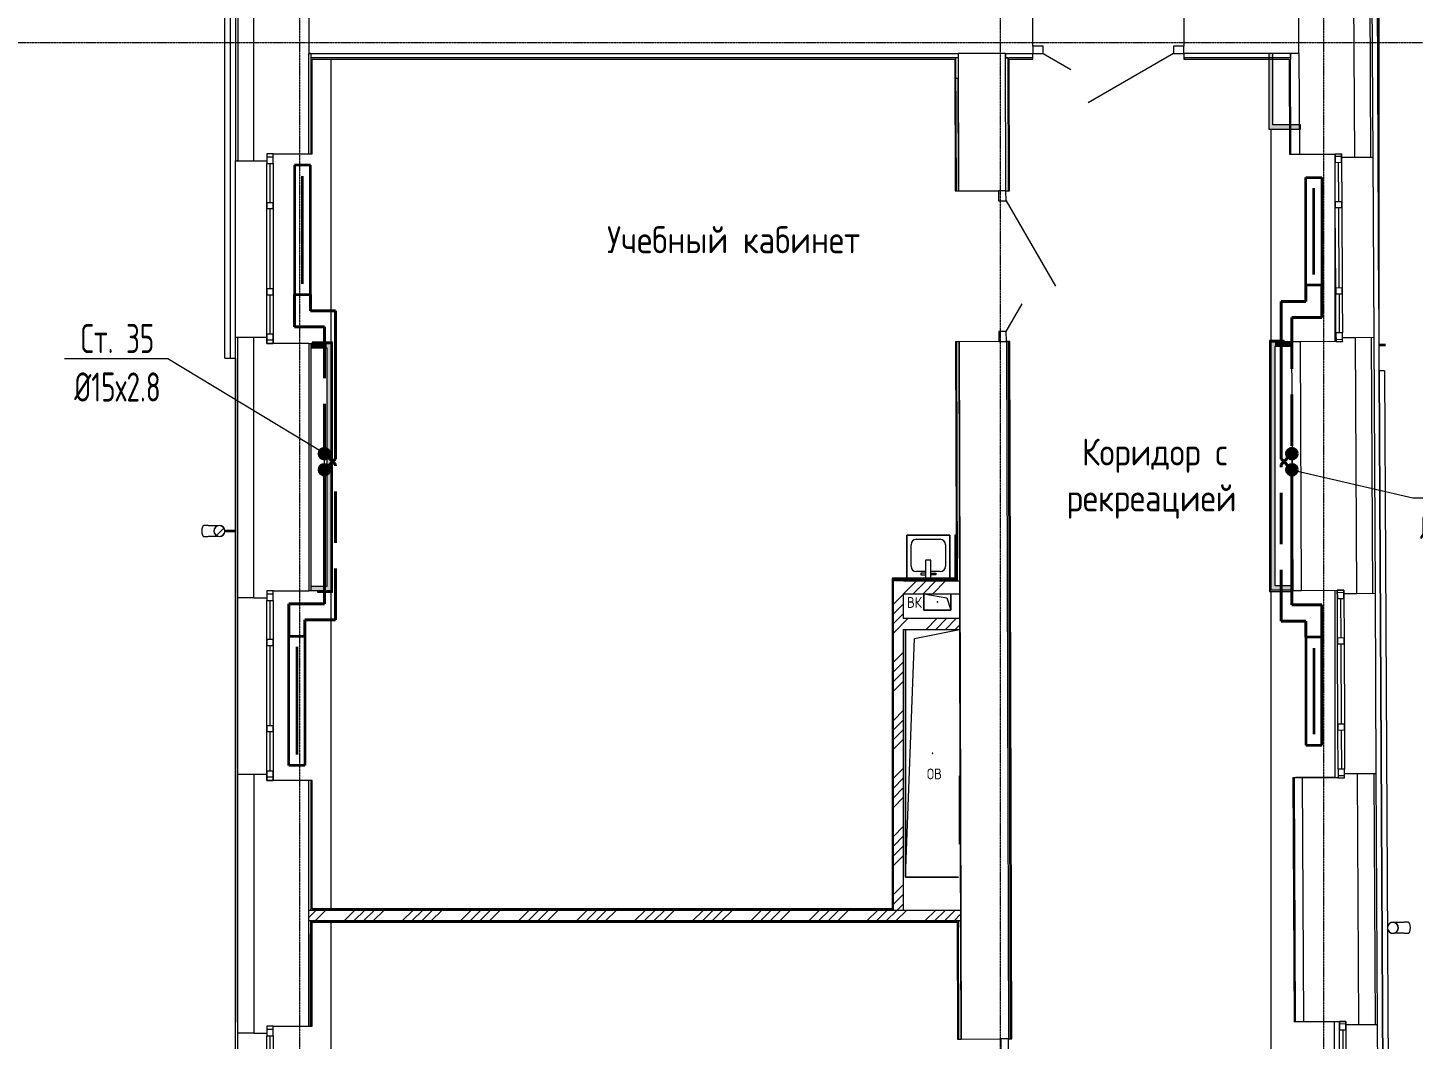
# Model space of a CAD drawing. Header units: millimetres. Extents: x -3929 to 624051, y 52832 to 514950.
# Drawn here: x 164791 to 177646, y 266165 to 275552 of the extents above; entities that cross this region are included whole.
import ezdxf
from ezdxf import colors
from ezdxf.entities.mleader import LeaderData, LeaderLine
from ezdxf.math import Vec2, Vec3

# ---------------------------------------------------------------- set-up
doc = ezdxf.new("R2010")
doc.units = ezdxf.units.MM
for name, pattern in [('ADSK_Линия сетки', [25, 20, -2.5, 0, -2.5]), ('ADSK_Штриховая_ш2 п1', [3, 2, -1]), ('Hidden', [7.14375, 4.7625, -2.38125])]:
    doc.linetypes.add(name, pattern=pattern)
for name, color, linetype, lineweight in [('_ Окна', 7, 'Continuous', 9), ('Аннотация', 7, 'Continuous', 18), ('Двери', 7, 'Continuous', 9), ('Марки помещений', 7, 'Continuous', 20), ('Обобщенные модели', 7, 'Continuous', 18), ('ОВ-О-Оборудование', 32, 'Continuous', 35), ('ОВ-ТЕКСТ', 7, 'Continuous', 25), ('Ограждение', 7, 'Continuous', 9), ('Окна', 7, 'Continuous', 9), ('Оси', 253, 'Continuous', 9), ('Перекрытие', 7, 'Continuous', 18), ('Сантехника', 7, 'Continuous', 18), ('Стены внутренние', 7, 'Continuous', 18), ('Стены наружные', 7, 'Continuous', 18), ('Стены несущие', 7, 'Continuous', 30), ('Стены отделка', 7, 'Continuous', 30), ('Стены штриховка', 7, 'Continuous', 9)]:
    doc.layers.add(name, color=color, linetype=linetype, lineweight=lineweight)
doc.layers.add('стояки', color=7, linetype='Continuous')
doc.layers.add('т11.1', color=1, linetype='Continuous', true_color=0xff0000)
doc.layers.add('т21.1', color=5, linetype='Continuous', true_color=0x0000ff)
doc.styles.add('GOST Common_2', font='GOST_Common.ttf', dxfattribs={"width": 0.9, "height": 250})
doc.styles.add('GOST Common_5', font='GOST_Common.ttf', dxfattribs={"width": 0.9, "height": 200})
doc.styles.add('СТИЛЬ', font='simplex.shx', dxfattribs={"width": 0.65})

# ---------------------------------------------------------------- blocks, each defined once
blk = doc.blocks.new('*U2874')
at = {"layer": 'ОВ-О-Оборудование', "color": 32, "ltscale": 0.1, "true_color": 0xcd6928}
for p, q in [((500, 75), (-500, 75)), ((-500, 75), (-500, -75)), ((-400, 0), (400, 0)), ((500, -75), (500, 75)), ((-500, -75), (500, -75))]:
    blk.add_line(p, q, dxfattribs=at)
blk = doc.blocks.new('*U2938')
at = {"layer": 'ОВ-О-Оборудование', "color": 32, "ltscale": 0.1, "true_color": 0xcd6928}
for p, q in [((600, 75), (-600, 75)), ((-600, 75), (-600, -75)), ((-500, 0), (500, 0)), ((600, -75), (600, 75)), ((-600, -75), (600, -75))]:
    blk.add_line(p, q, dxfattribs=at)
blk = doc.blocks.new('2 этаж')
at = {"layer": 'Стены внутренние', "lineweight": 0}
for points in [[(367043, -135566), (367083, -135566), (367083, -134904), (367043, -134904), (367043, -135094)], [(367043, -135606), (367337, -135606), (367337, -135566), (367043, -135566)], [(358158, -137634), (358304, -137634), (358304, -137594), (358158, -137594)], [(358344, -139849), (358344, -137594), (358304, -137594), (358304, -139849)], [(367103, -139844), (367103, -137579), (367063, -137579), (367063, -139844)], [(367263, -137619), (367263, -137579), (367103, -137579), (367103, -137619)], [(358344, -139889), (358344, -139849), (358158, -139849), (358158, -139889)], [(367063, -139884), (367263, -139884), (367263, -139844), (367063, -139844)]]:
    blk.add_hatch(color=253, dxfattribs=at).paths.add_polyline_path(points)
at = {"color": 253, "linetype": 'Continuous', "lineweight": 0}
for p, q in [((363656, -139917), (363776, -139797)), ((363746, -139917), (363866, -139797)), ((363836, -139917), (363956, -139797)), ((363926, -139917), (364046, -139797)), ((363561, -140013), (363655, -139919)), ((363561, -140103), (363655, -140009)), ((363561, -140193), (363655, -140099)), ((363561, -140282), (363696, -140147)), ((363865, -140247), (363965, -140147)), ((363955, -140247), (364055, -140147)), ((364045, -140247), (364145, -140147)), ((364135, -140247), (364178, -140204)), ((363561, -140552), (363655, -140458)), ((363561, -140642), (363655, -140548)), ((363561, -140731), (363655, -140637)), ((363561, -140821), (363655, -140727)), ((363561, -141091), (363655, -140997)), ((363561, -141180), (363655, -141086)), ((363561, -141270), (363655, -141176)), ((363561, -141360), (363655, -141266)), ((363561, -141629), (363655, -141535)), ((363561, -141719), (363655, -141625)), ((363561, -141809), (363655, -141715)), ((363561, -141899), (363655, -141805)), ((363561, -142168), (363655, -142074)), ((363561, -142258), (363655, -142164)), ((363561, -142348), (363655, -142254)), ((363561, -142438), (363655, -142344)), ((363561, -142707), (363655, -142613)), ((363561, -142797), (363655, -142703)), ((363595, -142852), (363655, -142793)), ((358138, -142922), (358207, -142852)), ((358197, -142952), (358297, -142852)), ((358466, -142952), (358566, -142852)), ((358556, -142952), (358656, -142852)), ((358646, -142952), (358746, -142852)), ((358736, -142952), (358836, -142852)), ((359005, -142952), (359105, -142852)), ((359095, -142952), (359195, -142852)), ((359185, -142952), (359285, -142852)), ((359274, -142952), (359374, -142852)), ((359544, -142952), (359644, -142852)), ((359634, -142952), (359734, -142852)), ((359723, -142952), (359823, -142852)), ((359813, -142952), (359913, -142852)), ((360083, -142952), (360183, -142852)), ((360172, -142952), (360272, -142852)), ((360262, -142952), (360362, -142852)), ((360352, -142952), (360452, -142852)), ((360621, -142952), (360721, -142852)), ((360711, -142952), (360811, -142852)), ((360801, -142952), (360901, -142852)), ((360891, -142952), (360991, -142852)), ((361160, -142952), (361260, -142852)), ((361250, -142952), (361350, -142852)), ((361340, -142952), (361440, -142852)), ((361430, -142952), (361530, -142852)), ((361699, -142952), (361799, -142852)), ((361789, -142952), (361889, -142852)), ((361879, -142952), (361979, -142852)), ((361968, -142952), (362068, -142852)), ((362238, -142952), (362338, -142852)), ((362328, -142952), (362428, -142852)), ((362417, -142952), (362517, -142852)), ((362507, -142952), (362607, -142852)), ((362777, -142952), (362877, -142852)), ((362867, -142952), (362967, -142852)), ((362956, -142952), (363056, -142852)), ((363046, -142952), (363146, -142852)), ((363316, -142952), (363416, -142852)), ((363405, -142952), (363505, -142852)), ((363495, -142952), (363595, -142852)), ((363585, -142952), (363685, -142852)), ((363854, -142952), (363954, -142852)), ((363944, -142952), (364044, -142852)), ((364034, -142952), (364134, -142852)), ((364124, -142952), (364185, -142891))]:
    blk.add_line(p, q, dxfattribs=at)
at = {"layer": '_ Окна', "color": 253, "lineweight": 0}
for p, q in [((357808, -135834), (357748, -135834)), ((357748, -135834), (357748, -135924)), ((357808, -135864), (357748, -135864)), ((357808, -135924), (357808, -135834)), ((367659, -135836), (367719, -135835)), ((367659, -135916), (367659, -135836)), ((367659, -135856), (367719, -135855)), ((367719, -135835), (367719, -135915)), ((357748, -135924), (357808, -135924)), ((357778, -136284), (357778, -135924)), ((367719, -135915), (367659, -135916)), ((367689, -135915), (367691, -136275)), ((357748, -136284), (357808, -136284)), ((357748, -136344), (357748, -136284)), ((357808, -136344), (357748, -136344)), ((357778, -137084), (357778, -136344)), ((357808, -136284), (357808, -136344)), ((367661, -136276), (367721, -136275)), ((367661, -136336), (367661, -136276)), ((367721, -136335), (367661, -136336)), ((367691, -136335), (367695, -137075)), ((367721, -136275), (367721, -136335)), ((357748, -137084), (357808, -137084)), ((357748, -137144), (357748, -137084)), ((357808, -137144), (357748, -137144)), ((357778, -137504), (357778, -137144)), ((357808, -137084), (357808, -137144)), ((367665, -137076), (367725, -137075)), ((367666, -137136), (367665, -137076)), ((367726, -137135), (367666, -137136)), ((367696, -137135), (367697, -137495)), ((367725, -137075), (367726, -137135)), ((357748, -137504), (357808, -137504)), ((357748, -137594), (357748, -137504)), ((357808, -137504), (357808, -137594)), ((367727, -137495), (367667, -137496)), ((367667, -137496), (367668, -137576)), ((367728, -137575), (367727, -137495)), ((357808, -137564), (357748, -137564)), ((357808, -137594), (357748, -137594)), ((367668, -137556), (367728, -137555)), ((367668, -137576), (367728, -137575)), ((357808, -139889), (357748, -139889)), ((357748, -139889), (357748, -139979)), ((357808, -139919), (357748, -139919)), ((357748, -139979), (357808, -139979)), ((357778, -140339), (357778, -139979)), ((357808, -139979), (357808, -139889)), ((367679, -139884), (367739, -139883)), ((367680, -139964), (367679, -139884)), ((367680, -139904), (367740, -139903)), ((367740, -139963), (367680, -139964)), ((367710, -139963), (367712, -140323)), ((367739, -139883), (367740, -139963)), ((357748, -140339), (357808, -140339)), ((357748, -140399), (357748, -140339)), ((357808, -140339), (357808, -140399)), ((367682, -140324), (367742, -140323)), ((367682, -140384), (367682, -140324)), ((367742, -140323), (367742, -140383)), ((357808, -140399), (357748, -140399)), ((357778, -141139), (357778, -140399)), ((367742, -140383), (367682, -140384)), ((367712, -140383), (367716, -141123)), ((357748, -141139), (357808, -141139)), ((357748, -141199), (357748, -141139)), ((357808, -141139), (357808, -141199)), ((367686, -141124), (367746, -141123)), ((367686, -141184), (367686, -141124)), ((367746, -141123), (367746, -141183)), ((357808, -141199), (357748, -141199)), ((357778, -141559), (357778, -141199)), ((367746, -141183), (367686, -141184)), ((367716, -141183), (367718, -141543)), ((357748, -141559), (357808, -141559)), ((357748, -141649), (357748, -141559)), ((357808, -141619), (357748, -141619)), ((357808, -141649), (357748, -141649)), ((357808, -141559), (357808, -141649)), ((367748, -141543), (367688, -141544)), ((367688, -141544), (367688, -141624)), ((367688, -141604), (367748, -141603)), ((367688, -141624), (367748, -141623)), ((367748, -141623), (367748, -141543)), ((357808, -143930), (357748, -143930)), ((357748, -143930), (357748, -144020)), ((357808, -143960), (357748, -143960)), ((357808, -144020), (357808, -143930)), ((367700, -143886), (367760, -143885)), ((367700, -143966), (367700, -143886)), ((367700, -143906), (367760, -143905)), ((367760, -143965), (367700, -143966)), ((367730, -143965), (367732, -144325)), ((367760, -143885), (367760, -143965)), ((357748, -144020), (357808, -144020)), ((357778, -144380), (357778, -144020))]:
    blk.add_line(p, q, dxfattribs=at)
at = {"layer": 'Двери', "color": 253, "lineweight": 0}
for p, q in [((364950, -134834), (364855, -134834)), ((364855, -134834), (364855, -134904)), ((364950, -134904), (364950, -134834)), ((366255, -134834), (366160, -134834)), ((366160, -134834), (366160, -134904)), ((366255, -134904), (366255, -134834)), ((364855, -134904), (364950, -134904)), ((364950, -134904), (365206, -135051)), ((366160, -134904), (365368, -135361)), ((366160, -134904), (366255, -134904)), ((364605, -136176), (364535, -136176)), ((364535, -136176), (364536, -136271)), ((364606, -136271), (364605, -136176)), ((364536, -136271), (364606, -136271)), ((364606, -136271), (365066, -137062)), ((364609, -137481), (364756, -137225)), ((364609, -137481), (364539, -137481)), ((364539, -137481), (364540, -137576)), ((364610, -137576), (364609, -137481)), ((364540, -137576), (364610, -137576)), ((364629, -144048), (364559, -144048)), ((364559, -144048), (364559, -144143)), ((364629, -144143), (364629, -144048))]:
    blk.add_line(p, q, dxfattribs=at)
at = {"layer": 'Обобщенные модели', "color": 253, "lineweight": 0}
for p, q in [((357204, -139284), (357161, -139284)), ((357204, -139284), (357210, -139284)), ((357210, -139284), (357215, -139284)), ((357215, -139284), (357221, -139284)), ((357221, -139284), (357226, -139284)), ((357226, -139284), (357231, -139284)), ((357231, -139284), (357237, -139284)), ((357237, -139284), (357242, -139284)), ((357242, -139284), (357246, -139284)), ((357246, -139284), (357251, -139284)), ((357251, -139284), (357256, -139284)), ((357256, -139284), (357260, -139284)), ((357260, -139284), (357265, -139284)), ((357265, -139284), (357269, -139284)), ((357269, -139284), (357273, -139284)), ((357273, -139284), (357276, -139284)), ((357276, -139284), (357280, -139284)), ((357280, -139284), (357283, -139284)), ((357283, -139284), (357286, -139284)), ((357286, -139284), (357289, -139284)), ((357289, -139284), (357292, -139284)), ((357292, -139284), (357295, -139284)), ((357458, -139329), (357358, -139329)), ((357358, -139339), (357458, -139339)), ((357161, -139384), (357204, -139384)), ((357206, -139384), (357204, -139384)), ((357212, -139384), (357206, -139384)), ((357217, -139384), (357212, -139384)), ((357223, -139384), (357217, -139384)), ((357228, -139384), (357223, -139384)), ((357234, -139384), (357228, -139384)), ((357239, -139384), (357234, -139384)), ((357244, -139384), (357239, -139384)), ((357248, -139384), (357244, -139384)), ((357253, -139384), (357248, -139384)), ((357258, -139384), (357253, -139384)), ((357262, -139384), (357258, -139384)), ((357266, -139384), (357262, -139384)), ((357270, -139384), (357266, -139384)), ((357274, -139384), (357270, -139384)), ((357278, -139384), (357274, -139384)), ((357281, -139384), (357278, -139384)), ((357285, -139384), (357281, -139384)), ((357288, -139384), (357285, -139384)), ((357291, -139384), (357288, -139384)), ((357293, -139384), (357291, -139384)), ((357295, -139384), (357293, -139384)), ((363845, -140067), (363845, -139917)), ((363845, -139917), (364058, -139955)), ((363845, -139917), (363845, -140067)), ((364058, -139955), (364095, -140067)), ((364095, -139917), (364095, -140067)), ((364095, -140067), (364095, -139917)), ((364095, -140067), (363845, -140067)), ((363845, -140067), (364095, -140067)), ((363675, -142547), (363675, -140247)), ((363675, -140247), (363675, -142547)), ((363675, -142547), (363758, -140331)), ((363758, -140331), (364158, -140251)), ((364175, -141607), (364175, -142240)), ((364175, -142240), (364175, -141607)), ((364164, -142547), (363675, -142547)), ((363675, -142547), (364164, -142547)), ((368208, -142966), (368209, -142966)), ((368209, -142966), (368212, -142965)), ((368211, -143066), (368209, -143066)), ((368214, -143065), (368211, -143066)), ((368212, -142965), (368215, -142965)), ((368217, -143065), (368214, -143065)), ((368215, -142965), (368218, -142965)), ((368220, -143065), (368217, -143065)), ((368218, -142965), (368221, -142965)), ((368223, -143065), (368220, -143065)), ((368221, -142965), (368225, -142965)), ((368227, -143065), (368223, -143065)), ((368225, -142965), (368229, -142965)), ((368231, -143065), (368227, -143065)), ((368229, -142965), (368232, -142965)), ((368235, -143065), (368231, -143065)), ((368232, -142965), (368236, -142965)), ((368239, -143065), (368235, -143065)), ((368236, -142965), (368241, -142965)), ((368243, -143065), (368239, -143065)), ((368241, -142965), (368245, -142965)), ((368247, -143065), (368243, -143065)), ((368245, -142965), (368250, -142965)), ((368252, -143065), (368247, -143065)), ((368250, -142965), (368254, -142965)), ((368257, -143065), (368252, -143065)), ((368254, -142965), (368259, -142965)), ((368262, -143065), (368257, -143065)), ((368259, -142965), (368264, -142965)), ((368267, -143065), (368262, -143065)), ((368264, -142965), (368269, -142965)), ((368272, -143065), (368267, -143065)), ((368269, -142965), (368274, -142965)), ((368277, -143065), (368272, -143065)), ((368274, -142965), (368280, -142965)), ((368283, -143065), (368277, -143065)), ((368280, -142965), (368285, -142965)), ((368288, -143065), (368283, -143065)), ((368285, -142965), (368291, -142965)), ((368294, -143065), (368288, -143065)), ((368291, -142965), (368296, -142965)), ((368299, -143065), (368294, -143065)), ((368296, -142965), (368299, -142965)), ((368341, -142965), (368299, -142965)), ((368299, -143065), (368342, -143065))]:
    blk.add_line(p, q, dxfattribs=at)
at = {"layer": 'Обобщенные модели', "color": 253, "linetype": 'Continuous', "lineweight": 0}
blk.add_line((357282, -139376), (357350, -139308), dxfattribs=at)
at = {"layer": 'Обобщенные модели', "color": 253, "lineweight": 0}
for centre, radius, start, end in [((357308, -139334), 52, 0, 180), ((357308, -139334), 52, 180, 0), ((357308, -139334), 50, 0, 180), ((357308, -139334), 50, 180, 0), ((357308, -139334), 50, 154.2857, 156.6941), ((357308, -139334), 50, 126.2008, 130.583), ((357308, -139334), 50, 101.0036, 102.8571), ((357308, -139334), 50, 77.1429, 78.9964), ((357308, -139334), 50, 49.417, 53.7992), ((357308, -139334), 50, 23.3059, 25.7143), ((357308, -139334), 50, 203.3059, 205.7143), ((357308, -139334), 50, 229.417, 233.7992), ((357308, -139334), 50, 257.1429, 258.9964), ((357308, -139334), 50, 281.0036, 282.8571), ((357308, -139334), 50, 306.2008, 310.583), ((357308, -139334), 50, 334.2857, 336.6941), ((363970, -139992), 2.5, 90, 270), ((363970, -139992), 2.5, 105, 180), ((363970, -139992), 2.5, 210, 270), ((363970, -139992), 2.5, 270, 90), ((363970, -139992), 2.5, 330, 75), ((363925, -141397), 2.5, 0, 180), ((363925, -141397), 2.5, 180, 0), ((363925, -141397), 2.5, 60, 165), ((363925, -141397), 2.5, 195, 270), ((363925, -141397), 2.5, 300, 0), ((368195, -143016), 52, 0.2912, 170.3076), ((368195, -143016), 52, 190.2749, 0.2912), ((368195, -143016), 50, 0.2912, 180.2912), ((368195, -143016), 50, 180.2912, 0.2912)]:
    blk.add_arc(centre, radius, start, end, dxfattribs=at)
for centre, major_axis, start_param, end_param in [((357161, -139334), (0, -50), 3.141593, 4.712389), ((357161, -139334), (0, -50), 4.712389, 6.283185), ((368342, -143015), (-0.3, 50), 4.712389, 6.283185), ((368342, -143015), (-0.3, 50), 3.141593, 4.712389)]:
    blk.add_ellipse(centre, major_axis=major_axis, ratio=0.309017, start_param=start_param, end_param=end_param, dxfattribs=at)
at = {"layer": 'Ограждение', "color": 253, "lineweight": 0}
for p, q in [((368066, -137601), (368126, -137601)), ((368126, -137617), (368066, -137617))]:
    blk.add_line(p, q, dxfattribs=at)
at = {"layer": 'Окна', "color": 253, "lineweight": 0}
for p, q in [((357748, -135834), (357748, -135924)), ((357808, -135834), (357748, -135834)), ((357808, -135924), (357808, -135834)), ((367719, -135835), (367659, -135836)), ((367659, -135836), (367659, -135916)), ((367719, -135915), (367719, -135835)), ((357748, -136284), (357748, -135924)), ((357808, -135924), (357808, -136284)), ((367661, -136276), (367659, -135916)), ((367719, -135915), (367721, -136275)), ((357748, -136284), (357748, -136344)), ((357748, -137084), (357748, -136344)), ((357808, -136344), (357808, -136284)), ((357808, -136344), (357808, -137084)), ((367661, -136276), (367661, -136336)), ((367665, -137076), (367661, -136336)), ((367721, -136335), (367721, -136275)), ((367721, -136335), (367725, -137075)), ((357748, -137084), (357748, -137144)), ((357748, -137504), (357748, -137144)), ((357808, -137144), (357808, -137084)), ((357808, -137144), (357808, -137504)), ((367665, -137076), (367666, -137136)), ((367667, -137496), (367666, -137136)), ((367726, -137135), (367725, -137075)), ((367726, -137135), (367727, -137495)), ((357748, -137504), (357748, -137594)), ((357808, -137594), (357808, -137504)), ((367667, -137496), (367668, -137576)), ((367728, -137575), (367727, -137495)), ((357748, -137594), (357808, -137594)), ((367668, -137576), (367728, -137575)), ((357748, -139889), (357748, -139979)), ((357808, -139889), (357748, -139889)), ((357748, -140339), (357748, -139979)), ((357808, -139979), (357808, -139889)), ((357808, -139979), (357808, -140339)), ((367739, -139883), (367679, -139884)), ((367679, -139884), (367680, -139964)), ((367682, -140324), (367680, -139964)), ((367740, -139963), (367739, -139883)), ((367740, -139963), (367742, -140323)), ((357748, -140339), (357748, -140399)), ((357808, -140399), (357808, -140339)), ((367682, -140324), (367682, -140384)), ((367742, -140383), (367742, -140323)), ((357748, -141139), (357748, -140399)), ((357808, -140399), (357808, -141139)), ((367686, -141124), (367682, -140384)), ((367742, -140383), (367746, -141123)), ((357748, -141139), (357748, -141199)), ((357808, -141199), (357808, -141139)), ((367686, -141124), (367686, -141184)), ((367746, -141183), (367746, -141123)), ((357748, -141559), (357748, -141199)), ((357808, -141199), (357808, -141559)), ((367688, -141544), (367686, -141184)), ((367746, -141183), (367748, -141543)), ((357748, -141559), (357748, -141649)), ((357748, -141649), (357808, -141649)), ((357808, -141649), (357808, -141559)), ((367688, -141544), (367688, -141624)), ((367688, -141624), (367748, -141623)), ((367748, -141623), (367748, -141543)), ((357748, -143930), (357748, -144020)), ((357808, -143930), (357748, -143930)), ((357808, -144020), (357808, -143930)), ((367760, -143885), (367700, -143886)), ((367700, -143886), (367700, -143966)), ((367702, -144326), (367700, -143966)), ((367760, -143965), (367760, -143885)), ((367760, -143965), (367762, -144325)), ((357748, -144380), (357748, -144020)), ((357808, -144020), (357808, -144380))]:
    blk.add_line(p, q, dxfattribs=at)
at = {"layer": 'Оси', "color": 253, "linetype": 'ADSK_Линия сетки', "lineweight": 0}
for p, q in [((364555, -176377), (364555, -127124)), ((367555, -176377), (367555, -127124)), ((358055, -176377), (358055, -127237)), ((354441, -134802), (420560, -134802))]:
    blk.add_line(p, q, dxfattribs=at)
at = {"layer": 'Перекрытие', "color": 253, "lineweight": 0}
for p, q in [((358344, -137582), (358344, -134956)), ((367063, -135606), (367063, -137567)), ((367244, -135840), (367244, -135838)), ((367659, -135840), (367244, -135840)), ((367659, -137576), (367659, -135840)), ((358344, -142840), (358344, -139901)), ((367063, -139896), (367063, -145617)), ((367269, -139877), (367263, -139877)), ((367659, -141617), (367659, -139883)), ((367294, -141626), (367294, -141617)), ((367294, -141617), (367659, -141617)), ((358344, -145678), (358344, -142964)), ((367654, -143888), (367294, -143888)), ((367654, -145626), (367654, -143888))]:
    blk.add_line(p, q, dxfattribs=at)
at = {"layer": 'Сантехника', "color": 253, "lineweight": 0}
for p, q in [((363685, -139371), (363685, -139771)), ((364085, -139371), (363685, -139371)), ((363685, -139371), (364085, -139371)), ((363685, -139771), (363685, -139371)), ((363725, -139661), (363725, -139461)), ((363775, -139411), (363995, -139411)), ((364045, -139461), (364045, -139661)), ((364085, -139771), (364085, -139371)), ((364085, -139371), (364085, -139771)), ((363860, -139711), (363775, -139711)), ((363815, -139726), (363815, -139741)), ((363860, -139726), (363815, -139726)), ((363860, -139606), (363860, -139771)), ((363910, -139606), (363860, -139606)), ((363910, -139771), (363910, -139606)), ((363995, -139711), (363910, -139711)), ((363910, -139726), (363955, -139726)), ((363955, -139726), (363955, -139741)), ((363685, -139771), (364085, -139771)), ((364085, -139771), (363685, -139771)), ((363815, -139741), (363860, -139741)), ((363955, -139741), (363910, -139741))]:
    blk.add_line(p, q, dxfattribs=at)
for centre, start, end in [((363775, -139461), 90, 180), ((363995, -139461), 0, 90), ((363775, -139661), 180, 270), ((363995, -139661), 270, 0)]:
    blk.add_arc(centre, 50, start, end, dxfattribs=at)
at = {"layer": 'Стены наружные', "color": 253, "lineweight": 0}
for p, q in [((357358, -137729), (357358, -127731)), ((357408, -127781), (357408, -137729)), ((368066, -137274), (368018, -127852)), ((368018, -127852), (368066, -137274)), ((368066, -130818), (368066, -137846)), ((368009, -135864), (368018, -137539)), ((357458, -137539), (357458, -135899)), ((357358, -137729), (357458, -137729)), ((368119, -137846), (368066, -137846)), ((368134, -150565), (368069, -137846)), ((368069, -137846), (368134, -150565)), ((368119, -137846), (368184, -150565)), ((357457, -140536), (357457, -139881)), ((357458, -139881), (357457, -139881)), ((357478, -141594), (357478, -139954)), ((368030, -139912), (368038, -141587)), ((357458, -140536), (357457, -140536)), ((357457, -141536), (357457, -140881)), ((357458, -140881), (357457, -140881)), ((357458, -141536), (357457, -141536)), ((357457, -144980), (357457, -143891)), ((357458, -143891), (357457, -143891)), ((368050, -143914), (368058, -145589)), ((357478, -144980), (357478, -143995))]:
    blk.add_line(p, q, dxfattribs=at)
at = {"layer": 'Стены несущие', "color": 253, "lineweight": 0}
for p, q in [((357628, -135899), (357628, -128003)), ((367799, -128071), (367839, -135865)), ((364855, -134834), (364855, -134524)), ((366255, -134524), (366255, -134834)), ((358138, -134904), (364162, -134904)), ((358138, -135834), (358138, -134904)), ((364162, -134904), (364165, -136177)), ((364602, -134904), (364855, -134904)), ((364605, -136176), (364602, -134904)), ((367324, -134904), (366255, -134904)), ((367324, -134904), (367329, -135837)), ((364166, -136152), (364162, -135134)), ((357808, -135834), (358138, -135834)), ((367329, -135837), (367659, -135836)), ((367719, -135865), (367839, -135865)), ((357628, -135899), (357748, -135899)), ((364165, -136177), (364535, -136176)), ((357748, -137539), (357628, -137539)), ((357628, -139954), (357628, -137539)), ((367848, -137540), (367728, -137540)), ((367860, -139913), (367848, -137540)), ((358138, -137594), (357808, -137594)), ((358138, -137594), (358138, -139889)), ((364540, -137576), (364170, -137577)), ((364182, -141607), (364170, -137577)), ((364170, -137577), (364189, -144049)), ((364610, -137576), (364629, -144048)), ((367668, -137576), (367338, -137577)), ((367349, -139885), (367338, -137577)), ((367728, -137575), (367728, -137577)), ((363555, -139781), (363555, -142852)), ((363655, -139797), (363561, -139797)), ((357628, -139954), (357748, -139954)), ((357808, -139889), (358138, -139889)), ((363655, -140147), (363655, -139917)), ((367349, -139885), (367679, -139884)), ((367740, -139913), (367860, -139913)), ((364177, -140147), (363655, -140147)), ((363655, -142852), (363655, -140247)), ((363655, -140247), (364178, -140247)), ((357628, -141594), (357628, -143995)), ((357748, -141594), (357628, -141594)), ((358138, -141649), (357808, -141649)), ((358138, -143930), (358138, -141649)), ((367688, -141624), (367358, -141625)), ((367370, -143887), (367358, -141625)), ((367868, -141588), (367748, -141588)), ((367880, -143915), (367868, -141588)), ((364189, -144049), (364183, -142240)), ((363555, -142852), (363655, -142852)), ((358138, -143072), (358138, -143930)), ((357808, -143930), (358138, -143930)), ((367370, -143887), (367700, -143886)), ((367760, -143915), (367880, -143915)), ((357628, -143995), (357748, -143995)), ((364189, -144049), (364559, -144048))]:
    blk.add_line(p, q, dxfattribs=at)
at = {"layer": 'Стены отделка', "color": 253, "lineweight": 0}
for p, q in [((357458, -127831), (357458, -135899)), ((367969, -127902), (368009, -135864)), ((358158, -134904), (358138, -134904)), ((358158, -134904), (358158, -134956)), ((364165, -134944), (358158, -134944)), ((358170, -134956), (364130, -134956)), ((358170, -135834), (358170, -134956)), ((364130, -134956), (364134, -136177)), ((364146, -136177), (364142, -134944)), ((364165, -134944), (364165, -134904)), ((364602, -134904), (364602, -134944)), ((364602, -134944), (364632, -134944)), ((364622, -134944), (364602, -134944)), ((364622, -134944), (364625, -136176)), ((364637, -136176), (364634, -134956)), ((364634, -134956), (364855, -134956)), ((364855, -134956), (364855, -134904)), ((366255, -134904), (366255, -134956)), ((366262, -134944), (366255, -134944)), ((366255, -134956), (367232, -134956)), ((367043, -134904), (367043, -135606)), ((367083, -135566), (367083, -134904)), ((367232, -134956), (367237, -135838)), ((367244, -134904), (367244, -134954)), ((367324, -134904), (367244, -134904)), ((367244, -134944), (367244, -134904)), ((367244, -134944), (367244, -134944)), ((364162, -135134), (364142, -135134)), ((367043, -135606), (367337, -135606)), ((367337, -135566), (367083, -135566)), ((367337, -135606), (367337, -135566)), ((358138, -135834), (358170, -135834)), ((367237, -135838), (367329, -135837)), ((367839, -135865), (368009, -135864)), ((357458, -135899), (357628, -135899)), ((357478, -135899), (357478, -135893)), ((364134, -136177), (364165, -136177)), ((364166, -136177), (364166, -136152)), ((364605, -136176), (364637, -136176)), ((357628, -137539), (357458, -137539)), ((357458, -144980), (357458, -137539)), ((368018, -137539), (367848, -137540)), ((367998, -137541), (367998, -137539)), ((368018, -137539), (368030, -139912)), ((358138, -137594), (358344, -137594)), ((358158, -137594), (358158, -139849)), ((358158, -137634), (358304, -137634)), ((358354, -137582), (358170, -137582)), ((358170, -137582), (358170, -137594)), ((358304, -137634), (358304, -139849)), ((358344, -139889), (358344, -137594)), ((358356, -139899), (358356, -137584)), ((364170, -137577), (364138, -137577)), ((364138, -137577), (364143, -139373)), ((364156, -139797), (364150, -137577)), ((364642, -137576), (364610, -137576)), ((364649, -144048), (364630, -137576)), ((364661, -144048), (364642, -137576)), ((367188, -137567), (367051, -137567)), ((367051, -137569), (367051, -139894)), ((367063, -137579), (367063, -139884)), ((367063, -137579), (367263, -137579)), ((367103, -137619), (367263, -137619)), ((367103, -139844), (367103, -137619)), ((367188, -137578), (367188, -137567)), ((367338, -137577), (367188, -137578)), ((367269, -139885), (367258, -137578)), ((367263, -137619), (367263, -137579)), ((357457, -137729), (357457, -143891)), ((357478, -139954), (357478, -137729)), ((364155, -139372), (364130, -139373)), ((364130, -139373), (364131, -139772)), ((364156, -139797), (364155, -139372)), ((358304, -139849), (358158, -139849)), ((358158, -139849), (358158, -139889)), ((363549, -139772), (363549, -142840)), ((364131, -139772), (363549, -139772)), ((363561, -142852), (363561, -139797)), ((363655, -139797), (364176, -139797)), ((367263, -139844), (367103, -139844)), ((367263, -139884), (367263, -139844)), ((357628, -139954), (357478, -139954)), ((358344, -139889), (358138, -139889)), ((358218, -139889), (358218, -139901)), ((358218, -139901), (358354, -139901)), ((363655, -139917), (364177, -139917)), ((367053, -139896), (367258, -139896)), ((367269, -139884), (367063, -139884)), ((367257, -139886), (367349, -139885)), ((367258, -139896), (367257, -139886)), ((367269, -139886), (367269, -139884)), ((367860, -139913), (368030, -139912)), ((368010, -139912), (368010, -139911)), ((364158, -140251), (364158, -140247)), ((357478, -143995), (357478, -141594)), ((357628, -141594), (357478, -141594)), ((358170, -141649), (358138, -141649)), ((358170, -142840), (358170, -141649)), ((367358, -141625), (367266, -141626)), ((367266, -141626), (367278, -143888)), ((368038, -141587), (367868, -141588)), ((368038, -141587), (368050, -143914)), ((358138, -142852), (364185, -142852)), ((358158, -142852), (358158, -142842)), ((363549, -142840), (358170, -142840)), ((364186, -142952), (358138, -142952)), ((358158, -142952), (358158, -143072)), ((358158, -143072), (358158, -142952)), ((358169, -142964), (364154, -142964)), ((358170, -143930), (358170, -142964)), ((364154, -142964), (364157, -144049)), ((364166, -142952), (364166, -143014)), ((358138, -143930), (358170, -143930)), ((367278, -143888), (367370, -143887)), ((367880, -143915), (368050, -143914)), ((357628, -143995), (357478, -143995)), ((364157, -144049), (364189, -144049)), ((364629, -144048), (364661, -144048))]:
    blk.add_line(p, q, dxfattribs=at)
at = {"layer": 'Стены штриховка', "color": 253, "lineweight": 0}
for p, q in [((357478, -127832), (357478, -135893)), ((367949, -127922), (367989, -135864)), ((358138, -134524), (358138, -134904)), ((367324, -134904), (367322, -134524)), ((358158, -134956), (358158, -135834)), ((358168, -134954), (364132, -134954)), ((358168, -135834), (358168, -134954)), ((364132, -134954), (364136, -136177)), ((364602, -134904), (364162, -134904)), ((364855, -134944), (364632, -134944)), ((364635, -136176), (364632, -134954)), ((364632, -134954), (364855, -134954)), ((366255, -134954), (367234, -134954)), ((367244, -134944), (366262, -134944)), ((367234, -134954), (367239, -135838)), ((367249, -135838), (367244, -134954)), ((357478, -137729), (357478, -137539)), ((368010, -139911), (367998, -137541)), ((358170, -137584), (358356, -137584)), ((358354, -137582), (358354, -139901)), ((358356, -137582), (358354, -137582)), ((358356, -137584), (358356, -137582)), ((364140, -137577), (364145, -139373)), ((364659, -144048), (364640, -137576)), ((367051, -137567), (367051, -137569)), ((367051, -137569), (367188, -137569)), ((367053, -137567), (367053, -139896)), ((364140, -139781), (364139, -139373)), ((364146, -139787), (364145, -139373)), ((364140, -139781), (363549, -139781)), ((363551, -139781), (363551, -142842)), ((364146, -139787), (363555, -139787)), ((358356, -139899), (358218, -139899)), ((358354, -139901), (358356, -139901)), ((358356, -139901), (358356, -139899)), ((367051, -139894), (367258, -139894)), ((367051, -139894), (367051, -139896)), ((367051, -139896), (367053, -139896)), ((358158, -141649), (358158, -142842)), ((358168, -142842), (358168, -141649)), ((367268, -141626), (367280, -143888)), ((367278, -141626), (367290, -143888)), ((368018, -141587), (368030, -143914)), ((363551, -142842), (358168, -142842)), ((358158, -143930), (358158, -143072)), ((358167, -142962), (364156, -142962)), ((358168, -143930), (358168, -142962)), ((364156, -142962), (364159, -144049)), ((364169, -144049), (364166, -143014))]:
    blk.add_line(p, q, dxfattribs=at)
at = {"layer": 'Аннотация', "color": 253, "lineweight": 0, "style": 'GOST Common_5', "width": 0.9}
for s, p in [('ВК', (363687, -140047)), ('ОВ', (363872, -141638))]:
    blk.add_text(s, height=100, dxfattribs=at).set_placement(p)
at = {"layer": 'Марки помещений', "color": 253, "lineweight": 0, "style": 'GOST Common_2', "width": 0.9}
for s, p in [('Учебный кабинет', (360905, -136756)), ('Коридор с', (365310, -138726)), ('рекреацией', (365169, -139152))]:
    blk.add_text(s, height=250, dxfattribs=at).set_placement(p)

msp = doc.modelspace()

# ---------------------------------------------------------------- hatches: boundary and pattern name
at = {"layer": 'т11.1', "lineweight": 40}
h = msp.add_hatch(color=256, dxfattribs=at)
h.dxf.hatch_style = 1
h.paths.add_polyline_path([(167594.017, 271449.468, 1), (167494.017, 271449.468, 1)])
h = msp.add_hatch(color=256, dxfattribs=at)
h.dxf.hatch_style = 1
h.paths.add_polyline_path([(176569.694, 271449.468, 1), (176469.694, 271449.468, 1)])
at = {"layer": 'т21.1', "linetype": 'ADSK_Штриховая_ш2 п1', "lineweight": 40, "ltscale": 50}
h = msp.add_hatch(color=256, dxfattribs=at)
h.dxf.hatch_style = 1
h.paths.add_polyline_path([(167594.017, 271599.468, 1), (167494.017, 271599.468, 1)])
h = msp.add_hatch(color=256, dxfattribs=at)
h.dxf.hatch_style = 1
h.paths.add_polyline_path([(176569.694, 271599.468, 1), (176469.694, 271599.468, 1)])

# ---------------------------------------------------------------- linework, layer by layer
at = {"layer": 'т11.1', "lineweight": 40}
for p, q in [((167415.358, 273075.504), (167415.358, 272925.504)), ((176648.354, 273162.463), (176648.354, 273012.463)), ((167415.358, 272925.504), (167645.015, 272925.504)), ((167645.015, 272925.504), (167645.015, 271550.465)), ((176648.354, 273012.463), (176418.697, 273012.463)), ((176418.697, 273012.463), (176418.697, 271550.465)), ((167544.017, 271449.468), (167645.015, 271550.465)), ((176519.694, 271449.468), (176418.697, 271550.465)), ((167545.006, 270206.919), (167544.017, 271449.468)), ((176518.697, 270195.553), (176519.694, 271449.468)), ((167213.211, 269906.919), (167213.211, 270206.919)), ((167213.211, 270206.919), (167545.006, 270206.919)), ((176798.354, 270195.553), (176518.697, 270195.553)), ((176798.354, 269895.553), (176798.354, 270195.553))]:
    msp.add_line(p, q, dxfattribs=at)
for centre in [(167544.017, 271449.468), (176519.694, 271449.468)]:
    msp.add_circle(centre, 50, dxfattribs=at)
at = {"layer": 'т21.1', "linetype": 'Hidden', "lineweight": 40, "ltscale": 100}
for p, q in [((167265.358, 273075.504), (167265.358, 272775.504)), ((176798.354, 273162.463), (176798.354, 272862.463)), ((176798.354, 272862.463), (176518.697, 272862.463)), ((176518.697, 272862.463), (176519.694, 271599.468)), ((167265.358, 272775.504), (167545.015, 272775.504)), ((167545.015, 272775.504), (167544.017, 271599.468)), ((167544.017, 271599.468), (167645.015, 271498.47)), ((167645.015, 270056.919), (167645.015, 271498.47)), ((176519.694, 271599.468), (176418.697, 271498.47)), ((176418.697, 270045.553), (176418.697, 271498.47)), ((167363.211, 269906.919), (167363.211, 270056.919)), ((167363.211, 270056.919), (167645.015, 270056.919)), ((176648.354, 270045.553), (176418.697, 270045.553)), ((176648.354, 269895.553), (176648.354, 270045.553))]:
    msp.add_line(p, q, dxfattribs=at)
at = {"layer": 'т21.1', "lineweight": 40, "ltscale": 50}
for centre in [(167544.017, 271599.468), (176519.694, 271599.468)]:
    msp.add_circle(centre, 50, dxfattribs=at)

# ---------------------------------------------------------------- block references
at = {"layer": 'ОВ-О-Оборудование', "ltscale": 10}
for name, p, rotation in [('*U2938', (167340.358, 273675.504), 90.00000000000001), ('*U2874', (176723.354, 269395.553), 270)]:
    msp.add_blockref(name, p, dxfattribs=dict(at, rotation=rotation))
at = {"layer": 'ОВ-О-Оборудование', "ltscale": 10, "xscale": -1}
for name, p, rotation in [('*U2874', (176723.354, 273662.463), 270), ('*U2938', (167288.211, 269306.919), 90)]:
    msp.add_blockref(name, p, dxfattribs=dict(at, rotation=rotation))
at = {"layer": 'стояки', "color": 5, "lineweight": 40}
msp.add_blockref('2 этаж', (-190738.98, 410215.433), dxfattribs=at)

# ---------------------------------------------------------------- leaders
at = {"layer": 'ОВ-ТЕКСТ', "color": 7}
ml = msp.add_multileader_mtext('Standard', dxfattribs=at)
ml.set_content('\\A1;Ст. 35^J%%C15х2.8 ', color=7, style='СТИЛЬ')
ml.set_leader_properties(color=7, lineweight=18)
ml.build(insert=Vec2(0, 0))
ml.multileader.update_dxf_attribs({"text_left_attachment_type": 6, "text_right_attachment_type": 6, "dogleg_length": 0.36, "arrow_head_size": 0.126})
ctx = ml.context
ctx.base_point, ctx.char_height, ctx.arrow_head_size, ctx.landing_gap_size, ctx.plane_origin = Vec3(165155.613, 272478.968), 270, 0.126, 0.063, Vec3(171568.457, 267646.682)
ctx.left_attachment, ctx.right_attachment, ctx.text_align_type = 6, 6, 1
notes = []
notes.append((ctx, [(1, (1, 1, 0), (166091.991, 272478.968), (-1, 0), 0.252, [(0, [(167544.017, 271449.468), (167544.017, 271599.468)], 0, [])])]))
ctx.mtext.insert, ctx.mtext.width, ctx.mtext.alignment, ctx.mtext.flow_direction = Vec3(165623.676, 272802.968), 1404.14984, 2, 5
ml = msp.add_multileader_mtext('Standard', dxfattribs=at)
ml.set_content('\\A1;Ст. 3^J%%C15х2.8 ', color=7, style='СТИЛЬ')
ml.set_leader_properties(color=7, lineweight=18)
ml.build(insert=Vec2(0, 0))
ml.multileader.update_dxf_attribs({"text_left_attachment_type": 6, "text_right_attachment_type": 6, "dogleg_length": 0.36, "arrow_head_size": 0.126})
ctx = ml.context
ctx.base_point, ctx.char_height, ctx.arrow_head_size, ctx.landing_gap_size, ctx.plane_origin = Vec3(177642.325, 271190.533), 270, 0.126, 0.063, Vec3(180023.645, 269016.751)
ctx.left_attachment, ctx.right_attachment, ctx.text_align_type = 6, 6, 1
notes.append((ctx, [(0, (1, 1, 0), (177642.073, 271190.533), (1, 0), 0.252, [(0, [(176519.694, 271599.468), (176519.694, 271449.468)], 0, [])])]))
ctx.mtext.insert, ctx.mtext.width, ctx.mtext.alignment, ctx.mtext.flow_direction = Vec3(178110.388, 271514.533), 1404.14984, 2, 5
for ctx, leaders in notes:
    for number, flags, end, landing, length, lines in leaders:
        leader = LeaderData()
        leader.index, (leader.has_last_leader_line, leader.has_dogleg_vector, leader.attachment_direction) = number, flags
        leader.last_leader_point, leader.dogleg_vector, leader.dogleg_length = Vec3(end), Vec3(landing), length
        for number, points, colour, breaks in lines:
            line = LeaderLine()
            line.index, line.vertices, line.color, line.breaks = number, Vec3.list(points), colors.encode_raw_color(colour), breaks
            leader.lines.append(line)
        ctx.leaders.append(leader)

doc.saveas('drawing.dxf')
